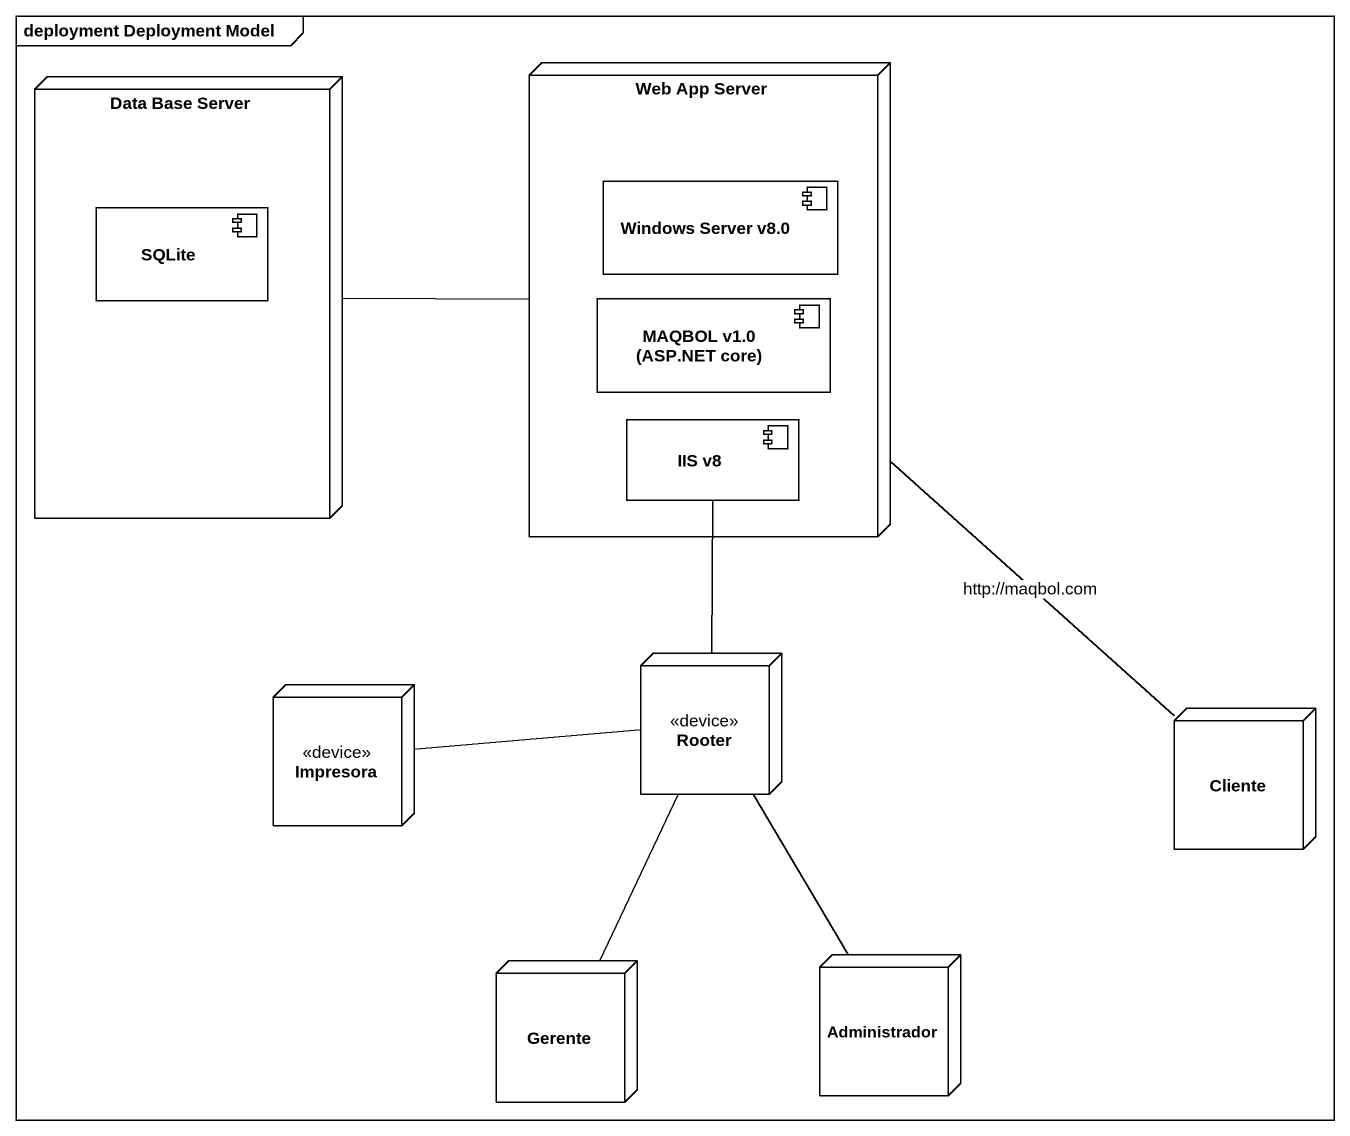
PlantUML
@startuml
mainframe deployment Deployment Model
node "Data Base Server" as Data_Base_Server {
  component SQLite
}
node "Web App Server" as Web_App_Server {
  component "Windows Server v8.0" as Windows_Server_v8_0
  component "MAQBOL v1.0 (ASP.NET core)" as MAQBOL_v1_0_ASP_NET_core
  component "IIS v8" as IIS_v8
}
node Rooter <<device>>
node Impresora <<device>>
node Cliente
node Gerente
node Administrador
Data_Base_Server -right- Web_App_Server
Web_App_Server -- Cliente : http://maqbol.com
Rooter -up- IIS_v8
Rooter -left- Impresora
Gerente -up- Rooter
Administrador -up- Rooter
@enduml
